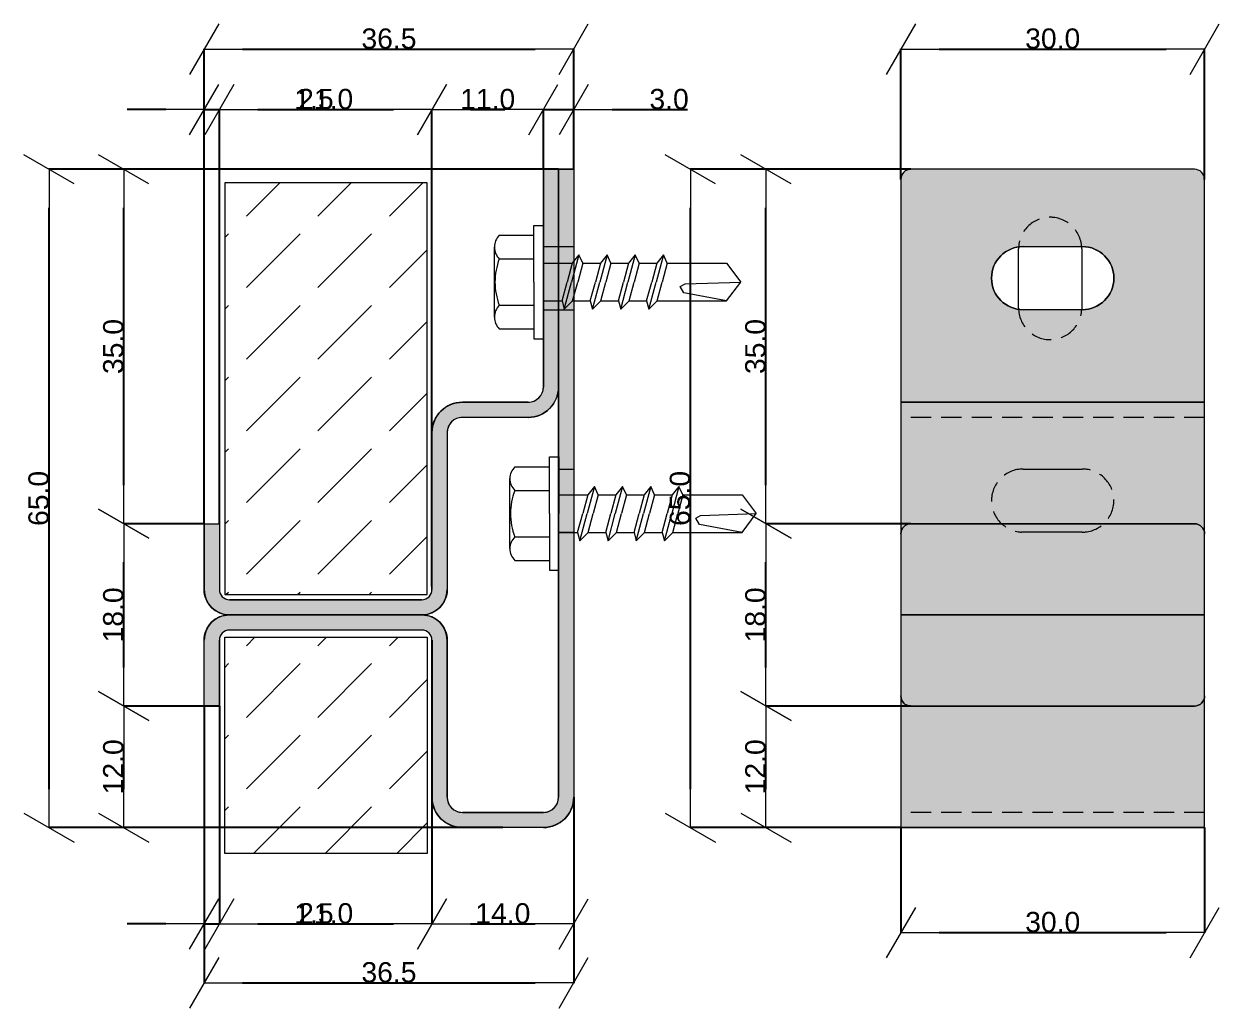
# Model space of a CAD drawing. Header units: millimetres. Extents: x -7826 to 55813, y 465 to 25965.
# Drawn here: x 48873 to 50054, y 22949 to 23921 of the extents above; entities that cross this region are included whole.
import ezdxf

# ---------------------------------------------------------------- set-up
doc = ezdxf.new("R2010")
doc.units = ezdxf.units.MM
doc.linetypes.add('Hidden Line', pattern=[30, 20, -10])
doc.layers.add('2D Drafting - General102', color=254, linetype='Continuous', lineweight=13)
doc.layers.add('2D Drafting - General2', color=251, linetype='Continuous', lineweight=15)
doc.layers.add('Dimensioning - General', color=7, linetype='Continuous')
doc.styles.add('GENERATED_STYLE_1', font='arial.ttf')
doc.dimstyles.new('GENERATED_STYLE__3', dxfattribs={"dimtxt": 20, "dimasz": 38, "dimexe": 0.18, "dimexo": 0, "dimgap": 0.09, "dimtad": 1, "dimtih": 1, "dimtoh": 1, "dimdec": 1, "dimlfac": 0.1, "dimzin": 0, "dimdsep": 46, "dimtxsty": 'GENERATED_STYLE_1', "dimblk": 'ARROWHEAD_2', "dimblk1": 'ARROWHEAD_2', "dimblk2": 'ARROWHEAD_2', "dimcen": 0.09, "dimclrd": 161, "dimclre": 161, "dimclrt": 161, "dimadec": 0, "dimazin": 0, "dimtfac": 1, "dimtdec": 4, "dimtmove": 0, "dimatfit": 3, "dimfxl": 0, "dimtolj": 1, "dimtzin": 0, "dimarcsym": 0})
doc.dimstyles.new('GENERATED_STYLE__4', dxfattribs={"dimtxt": 20, "dimasz": 38, "dimexe": 0.18, "dimexo": 0, "dimgap": 0.09, "dimtad": 1, "dimdec": 1, "dimlfac": 0.1, "dimzin": 0, "dimdsep": 46, "dimtxsty": 'GENERATED_STYLE_1', "dimblk": 'ARROWHEAD_2', "dimblk1": 'ARROWHEAD_2', "dimblk2": 'ARROWHEAD_2', "dimcen": 0.09, "dimclrd": 161, "dimclre": 161, "dimclrt": 161, "dimadec": 0, "dimazin": 0, "dimtfac": 1, "dimtdec": 4, "dimtmove": 0, "dimatfit": 3, "dimfxl": 0, "dimtolj": 1, "dimtzin": 0, "dimarcsym": 0})
pattern_1 = [(45, (95337.7, -48252.71), (-70.71068, 70.71068), [75, -25]), (45, (95337.7, -48182), (-70.71068, 70.71068), [75, -25])]

# ---------------------------------------------------------------- blocks, each defined once
blk = doc.blocks.new('ARROWHEAD_2')
at = {"color": 0, "linetype": 'Continuous', "lineweight": 0}
for p, q in [((-0.378, -0.655), (0.378, 0.655)), ((0, 0), (-1, 0))]:
    blk.add_line(p, q, dxfattribs=at)
blk = doc.blocks.new('*D65')
at = {"layer": 'Defpoints', "color": 0, "linetype": 'Continuous'}
for p in [(48898.1, 23777), (49386.3, 23777), (49306.3, 23127)]:
    blk.add_point(p, dxfattribs=at)
at = {"layer": 'Dimensioning - General', "color": 161, "linetype": 'Continuous', "lineweight": -2}
for p, q in [((49386.3, 23777), (48898, 23777)), ((48898.1, 23165), (48898.1, 23739)), ((49306.3, 23127), (48898, 23127))]:
    blk.add_line(p, q, dxfattribs=at)
at = {"layer": 'Dimensioning - General', "color": 161, "linetype": 'Continuous', "lineweight": -2, "xscale": 38.00000000000001, "yscale": 38.00000000000001, "zscale": 38.00000000000001}
for p, rotation in [((48898.1, 23777), 90), ((48898.1, 23127), 270)]:
    blk.add_blockref('ARROWHEAD_2', p, dxfattribs=dict(at, rotation=rotation))
at = {"layer": 'Dimensioning - General', "color": 161, "linetype": 'Continuous', "lineweight": 25, "insert": (48887.8, 23452), "char_height": 20, "attachment_point": 5, "rotation": 90, "style": 'GENERATED_STYLE_1'}
blk.add_mtext('\\A1;65.0', dxfattribs=at)
blk = doc.blocks.new('*D130')
at = {"layer": 'Defpoints', "color": 0, "linetype": 'Continuous'}
for p in [(49606.1, 23247), (49749.4, 23247), (49739.4, 23127)]:
    blk.add_point(p, dxfattribs=at)
at = {"layer": 'Dimensioning - General', "color": 161, "linetype": 'Continuous', "lineweight": -2}
for p, q in [((49749.4, 23247), (49605.9, 23247)), ((49606.1, 23165), (49606.1, 23209)), ((49739.4, 23127), (49605.9, 23127))]:
    blk.add_line(p, q, dxfattribs=at)
at = {"layer": 'Dimensioning - General', "color": 161, "linetype": 'Continuous', "lineweight": -2, "xscale": 38.00000000000001, "yscale": 38.00000000000001, "zscale": 38.00000000000001}
for p, rotation in [((49606.1, 23247), 90), ((49606.1, 23127), 270)]:
    blk.add_blockref('ARROWHEAD_2', p, dxfattribs=dict(at, rotation=rotation))
at = {"layer": 'Dimensioning - General', "color": 161, "linetype": 'Continuous', "lineweight": 25, "insert": (49595.8, 23187), "char_height": 20, "attachment_point": 5, "rotation": 90, "style": 'GENERATED_STYLE_1'}
blk.add_mtext('\\A1;12.0', dxfattribs=at)
blk = doc.blocks.new('*D131')
at = {"layer": 'Defpoints', "color": 0, "linetype": 'Continuous'}
for p in [(49606.1, 23427), (49749.4, 23427), (49749.4, 23247)]:
    blk.add_point(p, dxfattribs=at)
at = {"layer": 'Dimensioning - General', "color": 161, "linetype": 'Continuous', "lineweight": -2}
for p, q in [((49749.4, 23427), (49605.9, 23427)), ((49606.1, 23285), (49606.1, 23389)), ((49749.4, 23247), (49605.9, 23247))]:
    blk.add_line(p, q, dxfattribs=at)
at = {"layer": 'Dimensioning - General', "color": 161, "linetype": 'Continuous', "lineweight": -2, "xscale": 38.00000000000001, "yscale": 38.00000000000001, "zscale": 38.00000000000001}
for p, rotation in [((49606.1, 23427), 90), ((49606.1, 23247), 270)]:
    blk.add_blockref('ARROWHEAD_2', p, dxfattribs=dict(at, rotation=rotation))
at = {"layer": 'Dimensioning - General', "color": 161, "linetype": 'Continuous', "lineweight": 25, "insert": (49595.8, 23337), "char_height": 20, "attachment_point": 5, "rotation": 90, "style": 'GENERATED_STYLE_1'}
blk.add_mtext('\\A1;18.0', dxfattribs=at)
blk = doc.blocks.new('*D132')
at = {"layer": 'Defpoints', "color": 0, "linetype": 'Continuous'}
for p in [(49606.1, 23777), (49749.4, 23777), (49749.4, 23427)]:
    blk.add_point(p, dxfattribs=at)
at = {"layer": 'Dimensioning - General', "color": 161, "linetype": 'Continuous', "lineweight": -2}
for p, q in [((49749.4, 23777), (49605.9, 23777)), ((49606.1, 23465), (49606.1, 23739)), ((49749.4, 23427), (49605.9, 23427))]:
    blk.add_line(p, q, dxfattribs=at)
at = {"layer": 'Dimensioning - General', "color": 161, "linetype": 'Continuous', "lineweight": -2, "xscale": 38.00000000000001, "yscale": 38.00000000000001, "zscale": 38.00000000000001}
for p, rotation in [((49606.1, 23777), 90), ((49606.1, 23427), 270)]:
    blk.add_blockref('ARROWHEAD_2', p, dxfattribs=dict(at, rotation=rotation))
at = {"layer": 'Dimensioning - General', "color": 161, "linetype": 'Continuous', "lineweight": 25, "insert": (49595.8, 23602), "char_height": 20, "attachment_point": 5, "rotation": 90, "style": 'GENERATED_STYLE_1'}
blk.add_mtext('\\A1;35.0', dxfattribs=at)
blk = doc.blocks.new('*D133')
at = {"layer": 'Defpoints', "color": 0, "linetype": 'Continuous'}
for p in [(49051.3, 23247), (49066.3, 23247), (49066.3, 23031.9)]:
    blk.add_point(p, dxfattribs=at)
at = {"layer": 'Dimensioning - General', "color": 161, "linetype": 'Continuous', "lineweight": -2}
for p, q in [((49051.3, 23247), (49051.3, 23031.7)), ((49066.3, 23247), (49066.3, 23031.7)), ((49013.3, 23031.9), (48975.3, 23031.9)), ((49051.3, 23031.9), (49066.3, 23031.9)), ((49104.3, 23031.9), (49177.1, 23031.9))]:
    blk.add_line(p, q, dxfattribs=at)
at = {"layer": 'Dimensioning - General', "color": 161, "linetype": 'Continuous', "lineweight": -2, "xscale": 38.00000000000001, "yscale": 38.00000000000001, "zscale": 38.00000000000001}
blk.add_blockref('ARROWHEAD_2', (49051.3, 23031.9), dxfattribs=at)
at = {"layer": 'Dimensioning - General', "color": 161, "linetype": 'Continuous', "lineweight": -2, "xscale": 38.00000000000001, "yscale": 38.00000000000001, "zscale": 38.00000000000001, "rotation": 180}
blk.add_blockref('ARROWHEAD_2', (49066.3, 23031.9), dxfattribs=at)
at = {"layer": 'Dimensioning - General', "color": 161, "linetype": 'Continuous', "lineweight": 25, "insert": (49159.7, 23042.2), "char_height": 20, "attachment_point": 5, "style": 'GENERATED_STYLE_1'}
blk.add_mtext('\\A1;1.5', dxfattribs=at)
blk = doc.blocks.new('*D134')
at = {"layer": 'Defpoints', "color": 0, "linetype": 'Continuous'}
for p in [(49276.3, 23312), (49066.3, 23247), (49276.3, 23031.9)]:
    blk.add_point(p, dxfattribs=at)
at = {"layer": 'Dimensioning - General', "color": 161, "linetype": 'Continuous', "lineweight": -2}
for p, q in [((49276.3, 23312), (49276.3, 23031.7)), ((49066.3, 23247), (49066.3, 23031.7)), ((49104.3, 23031.9), (49238.3, 23031.9))]:
    blk.add_line(p, q, dxfattribs=at)
at = {"layer": 'Dimensioning - General', "color": 161, "linetype": 'Continuous', "lineweight": -2, "xscale": 38.00000000000001, "yscale": 38.00000000000001, "zscale": 38.00000000000001, "rotation": 180}
blk.add_blockref('ARROWHEAD_2', (49066.3, 23031.9), dxfattribs=at)
at = {"layer": 'Dimensioning - General', "color": 161, "linetype": 'Continuous', "lineweight": -2, "xscale": 38.00000000000001, "yscale": 38.00000000000001, "zscale": 38.00000000000001}
blk.add_blockref('ARROWHEAD_2', (49276.3, 23031.9), dxfattribs=at)
at = {"layer": 'Dimensioning - General', "color": 161, "linetype": 'Continuous', "lineweight": 25, "insert": (49171.3, 23042.2), "char_height": 20, "attachment_point": 5, "style": 'GENERATED_STYLE_1'}
blk.add_mtext('\\A1;21.0', dxfattribs=at)
blk = doc.blocks.new('*D135')
at = {"layer": 'Defpoints', "color": 0, "linetype": 'Continuous'}
for p in [(49276.3, 23312), (49416.3, 23157), (49416.3, 23031.9)]:
    blk.add_point(p, dxfattribs=at)
at = {"layer": 'Dimensioning - General', "color": 161, "linetype": 'Continuous', "lineweight": -2}
for p, q in [((49276.3, 23312), (49276.3, 23031.7)), ((49416.3, 23157), (49416.3, 23031.7)), ((49314.3, 23031.9), (49378.3, 23031.9))]:
    blk.add_line(p, q, dxfattribs=at)
at = {"layer": 'Dimensioning - General', "color": 161, "linetype": 'Continuous', "lineweight": -2, "xscale": 38.00000000000001, "yscale": 38.00000000000001, "zscale": 38.00000000000001, "rotation": 180}
blk.add_blockref('ARROWHEAD_2', (49276.3, 23031.9), dxfattribs=at)
at = {"layer": 'Dimensioning - General', "color": 161, "linetype": 'Continuous', "lineweight": -2, "xscale": 38.00000000000001, "yscale": 38.00000000000001, "zscale": 38.00000000000001}
blk.add_blockref('ARROWHEAD_2', (49416.3, 23031.9), dxfattribs=at)
at = {"layer": 'Dimensioning - General', "color": 161, "linetype": 'Continuous', "lineweight": 25, "insert": (49346.3, 23042.2), "char_height": 20, "attachment_point": 5, "style": 'GENERATED_STYLE_1'}
blk.add_mtext('\\A1;14.0', dxfattribs=at)
blk = doc.blocks.new('*D180')
at = {"layer": 'Defpoints', "color": 0, "linetype": 'Continuous'}
for p in [(50039.4, 23895.6), (49739.4, 23767), (50039.4, 23767)]:
    blk.add_point(p, dxfattribs=at)
at = {"layer": 'Dimensioning - General', "color": 161, "linetype": 'Continuous', "lineweight": -2}
for p, q in [((49739.4, 23767), (49739.4, 23895.8)), ((49777.4, 23895.6), (50001.4, 23895.6)), ((50039.4, 23767), (50039.4, 23895.8))]:
    blk.add_line(p, q, dxfattribs=at)
at = {"layer": 'Dimensioning - General', "color": 161, "linetype": 'Continuous', "lineweight": -2, "xscale": 38.00000000000001, "yscale": 38.00000000000001, "zscale": 38.00000000000001, "rotation": 180}
blk.add_blockref('ARROWHEAD_2', (49739.4, 23895.6), dxfattribs=at)
at = {"layer": 'Dimensioning - General', "color": 161, "linetype": 'Continuous', "lineweight": -2, "xscale": 38.00000000000001, "yscale": 38.00000000000001, "zscale": 38.00000000000001}
blk.add_blockref('ARROWHEAD_2', (50039.4, 23895.6), dxfattribs=at)
at = {"layer": 'Dimensioning - General', "color": 161, "linetype": 'Continuous', "lineweight": 25, "insert": (49889.4, 23905.9), "char_height": 20, "attachment_point": 5, "style": 'GENERATED_STYLE_1'}
blk.add_mtext('\\A1;30.0', dxfattribs=at)
blk = doc.blocks.new('*D181')
at = {"layer": 'Defpoints', "color": 0, "linetype": 'Continuous'}
for p in [(49531.6, 23777), (49749.4, 23777), (49739.4, 23127)]:
    blk.add_point(p, dxfattribs=at)
at = {"layer": 'Dimensioning - General', "color": 161, "linetype": 'Continuous', "lineweight": -2}
for p, q in [((49749.4, 23777), (49531.4, 23777)), ((49531.6, 23165), (49531.6, 23739)), ((49739.4, 23127), (49531.4, 23127))]:
    blk.add_line(p, q, dxfattribs=at)
at = {"layer": 'Dimensioning - General', "color": 161, "linetype": 'Continuous', "lineweight": -2, "xscale": 38.00000000000001, "yscale": 38.00000000000001, "zscale": 38.00000000000001}
for p, rotation in [((49531.6, 23777), 90), ((49531.6, 23127), 270)]:
    blk.add_blockref('ARROWHEAD_2', p, dxfattribs=dict(at, rotation=rotation))
at = {"layer": 'Dimensioning - General', "color": 161, "linetype": 'Continuous', "lineweight": 25, "insert": (49521.3, 23452), "char_height": 20, "attachment_point": 5, "rotation": 90, "style": 'GENERATED_STYLE_1'}
blk.add_mtext('\\A1;65.0', dxfattribs=at)
blk = doc.blocks.new('*D182')
at = {"layer": 'Defpoints', "color": 0, "linetype": 'Continuous'}
for p in [(49739.4, 23127), (50039.4, 23127), (50039.4, 23023.3)]:
    blk.add_point(p, dxfattribs=at)
at = {"layer": 'Dimensioning - General', "color": 161, "linetype": 'Continuous', "lineweight": -2}
for p, q in [((49739.4, 23127), (49739.4, 23023.1)), ((50039.4, 23127), (50039.4, 23023.1)), ((49777.4, 23023.3), (50001.4, 23023.3))]:
    blk.add_line(p, q, dxfattribs=at)
at = {"layer": 'Dimensioning - General', "color": 161, "linetype": 'Continuous', "lineweight": -2, "xscale": 38.00000000000001, "yscale": 38.00000000000001, "zscale": 38.00000000000001, "rotation": 180}
blk.add_blockref('ARROWHEAD_2', (49739.4, 23023.3), dxfattribs=at)
at = {"layer": 'Dimensioning - General', "color": 161, "linetype": 'Continuous', "lineweight": -2, "xscale": 38.00000000000001, "yscale": 38.00000000000001, "zscale": 38.00000000000001}
blk.add_blockref('ARROWHEAD_2', (50039.4, 23023.3), dxfattribs=at)
at = {"layer": 'Dimensioning - General', "color": 161, "linetype": 'Continuous', "lineweight": 25, "insert": (49889.4, 23033.6), "char_height": 20, "attachment_point": 5, "style": 'GENERATED_STYLE_1'}
blk.add_mtext('\\A1;30.0', dxfattribs=at)
blk = doc.blocks.new('*D183')
at = {"layer": 'Defpoints', "color": 0, "linetype": 'Continuous'}
for p in [(49416.3, 23895.6), (49416.3, 23777), (49051.3, 23427)]:
    blk.add_point(p, dxfattribs=at)
at = {"layer": 'Dimensioning - General', "color": 161, "linetype": 'Continuous', "lineweight": -2}
for p, q in [((49051.3, 23427), (49051.3, 23895.8)), ((49089.3, 23895.6), (49378.3, 23895.6)), ((49416.3, 23777), (49416.3, 23895.8))]:
    blk.add_line(p, q, dxfattribs=at)
at = {"layer": 'Dimensioning - General', "color": 161, "linetype": 'Continuous', "lineweight": -2, "xscale": 38.00000000000001, "yscale": 38.00000000000001, "zscale": 38.00000000000001, "rotation": 180}
blk.add_blockref('ARROWHEAD_2', (49051.3, 23895.6), dxfattribs=at)
at = {"layer": 'Dimensioning - General', "color": 161, "linetype": 'Continuous', "lineweight": -2, "xscale": 38.00000000000001, "yscale": 38.00000000000001, "zscale": 38.00000000000001}
blk.add_blockref('ARROWHEAD_2', (49416.3, 23895.6), dxfattribs=at)
at = {"layer": 'Dimensioning - General', "color": 161, "linetype": 'Continuous', "lineweight": 25, "insert": (49233.8, 23905.9), "char_height": 20, "attachment_point": 5, "style": 'GENERATED_STYLE_1'}
blk.add_mtext('\\A1;36.5', dxfattribs=at)
blk = doc.blocks.new('*D184')
at = {"layer": 'Defpoints', "color": 0, "linetype": 'Continuous'}
for p in [(49051.3, 23247), (49416.3, 23157), (49416.3, 22973.7)]:
    blk.add_point(p, dxfattribs=at)
at = {"layer": 'Dimensioning - General', "color": 161, "linetype": 'Continuous', "lineweight": -2}
for p, q in [((49051.3, 23247), (49051.3, 22973.5)), ((49416.3, 23157), (49416.3, 22973.5)), ((49089.3, 22973.7), (49378.3, 22973.7))]:
    blk.add_line(p, q, dxfattribs=at)
at = {"layer": 'Dimensioning - General', "color": 161, "linetype": 'Continuous', "lineweight": -2, "xscale": 38.00000000000001, "yscale": 38.00000000000001, "zscale": 38.00000000000001, "rotation": 180}
blk.add_blockref('ARROWHEAD_2', (49051.3, 22973.7), dxfattribs=at)
at = {"layer": 'Dimensioning - General', "color": 161, "linetype": 'Continuous', "lineweight": -2, "xscale": 38.00000000000001, "yscale": 38.00000000000001, "zscale": 38.00000000000001}
blk.add_blockref('ARROWHEAD_2', (49416.3, 22973.7), dxfattribs=at)
at = {"layer": 'Dimensioning - General', "color": 161, "linetype": 'Continuous', "lineweight": 25, "insert": (49233.8, 22984), "char_height": 20, "attachment_point": 5, "style": 'GENERATED_STYLE_1'}
blk.add_mtext('\\A1;36.5', dxfattribs=at)
blk = doc.blocks.new('*D185')
at = {"layer": 'Defpoints', "color": 0, "linetype": 'Continuous'}
for p in [(49066.3, 23835.9), (49051.3, 23427), (49066.3, 23427)]:
    blk.add_point(p, dxfattribs=at)
at = {"layer": 'Dimensioning - General', "color": 161, "linetype": 'Continuous', "lineweight": -2}
for p, q in [((49013.3, 23835.9), (48975.3, 23835.9)), ((49051.3, 23427), (49051.3, 23836.1)), ((49051.3, 23835.9), (49066.3, 23835.9)), ((49066.3, 23427), (49066.3, 23836.1)), ((49104.3, 23835.9), (49177.1, 23835.9))]:
    blk.add_line(p, q, dxfattribs=at)
at = {"layer": 'Dimensioning - General', "color": 161, "linetype": 'Continuous', "lineweight": -2, "xscale": 38.00000000000001, "yscale": 38.00000000000001, "zscale": 38.00000000000001}
blk.add_blockref('ARROWHEAD_2', (49051.3, 23835.9), dxfattribs=at)
at = {"layer": 'Dimensioning - General', "color": 161, "linetype": 'Continuous', "lineweight": -2, "xscale": 38.00000000000001, "yscale": 38.00000000000001, "zscale": 38.00000000000001, "rotation": 180}
blk.add_blockref('ARROWHEAD_2', (49066.3, 23835.9), dxfattribs=at)
at = {"layer": 'Dimensioning - General', "color": 161, "linetype": 'Continuous', "lineweight": 25, "insert": (49159.7, 23846.2), "char_height": 20, "attachment_point": 5, "style": 'GENERATED_STYLE_1'}
blk.add_mtext('\\A1;1.5', dxfattribs=at)
blk = doc.blocks.new('*D186')
at = {"layer": 'Defpoints', "color": 0, "linetype": 'Continuous'}
for p in [(49276.3, 23835.9), (49066.3, 23427), (49276.3, 23364.9)]:
    blk.add_point(p, dxfattribs=at)
at = {"layer": 'Dimensioning - General', "color": 161, "linetype": 'Continuous', "lineweight": -2}
for p, q in [((49066.3, 23427), (49066.3, 23836.1)), ((49104.3, 23835.9), (49238.3, 23835.9)), ((49276.3, 23364.9), (49276.3, 23836.1))]:
    blk.add_line(p, q, dxfattribs=at)
at = {"layer": 'Dimensioning - General', "color": 161, "linetype": 'Continuous', "lineweight": -2, "xscale": 38.00000000000001, "yscale": 38.00000000000001, "zscale": 38.00000000000001, "rotation": 180}
blk.add_blockref('ARROWHEAD_2', (49066.3, 23835.9), dxfattribs=at)
at = {"layer": 'Dimensioning - General', "color": 161, "linetype": 'Continuous', "lineweight": -2, "xscale": 38.00000000000001, "yscale": 38.00000000000001, "zscale": 38.00000000000001}
blk.add_blockref('ARROWHEAD_2', (49276.3, 23835.9), dxfattribs=at)
at = {"layer": 'Dimensioning - General', "color": 161, "linetype": 'Continuous', "lineweight": 25, "insert": (49171.3, 23846.2), "char_height": 20, "attachment_point": 5, "style": 'GENERATED_STYLE_1'}
blk.add_mtext('\\A1;21.0', dxfattribs=at)
blk = doc.blocks.new('*D187')
at = {"layer": 'Defpoints', "color": 0, "linetype": 'Continuous'}
for p in [(49386.3, 23835.9), (49386.3, 23777), (49276.3, 23364.9)]:
    blk.add_point(p, dxfattribs=at)
at = {"layer": 'Dimensioning - General', "color": 161, "linetype": 'Continuous', "lineweight": -2}
for p, q in [((49276.3, 23364.9), (49276.3, 23836.1)), ((49314.3, 23835.9), (49348.3, 23835.9)), ((49386.3, 23777), (49386.3, 23836.1))]:
    blk.add_line(p, q, dxfattribs=at)
at = {"layer": 'Dimensioning - General', "color": 161, "linetype": 'Continuous', "lineweight": -2, "xscale": 38.00000000000001, "yscale": 38.00000000000001, "zscale": 38.00000000000001, "rotation": 180}
blk.add_blockref('ARROWHEAD_2', (49276.3, 23835.9), dxfattribs=at)
at = {"layer": 'Dimensioning - General', "color": 161, "linetype": 'Continuous', "lineweight": -2, "xscale": 38.00000000000001, "yscale": 38.00000000000001, "zscale": 38.00000000000001}
blk.add_blockref('ARROWHEAD_2', (49386.3, 23835.9), dxfattribs=at)
at = {"layer": 'Dimensioning - General', "color": 161, "linetype": 'Continuous', "lineweight": 25, "insert": (49331.3, 23846.2), "char_height": 20, "attachment_point": 5, "style": 'GENERATED_STYLE_1'}
blk.add_mtext('\\A1;11.0', dxfattribs=at)
blk = doc.blocks.new('*D188')
at = {"layer": 'Defpoints', "color": 0, "linetype": 'Continuous'}
for p in [(49416.3, 23835.9), (49386.3, 23777), (49416.3, 23777)]:
    blk.add_point(p, dxfattribs=at)
at = {"layer": 'Dimensioning - General', "color": 161, "linetype": 'Continuous', "lineweight": -2}
for p, q in [((49348.3, 23835.9), (49310.3, 23835.9)), ((49386.3, 23777), (49386.3, 23836.1)), ((49386.3, 23835.9), (49416.3, 23835.9)), ((49416.3, 23777), (49416.3, 23836.1)), ((49454.3, 23835.9), (49528.8, 23835.9))]:
    blk.add_line(p, q, dxfattribs=at)
at = {"layer": 'Dimensioning - General', "color": 161, "linetype": 'Continuous', "lineweight": -2, "xscale": 38.00000000000001, "yscale": 38.00000000000001, "zscale": 38.00000000000001}
blk.add_blockref('ARROWHEAD_2', (49386.3, 23835.9), dxfattribs=at)
at = {"layer": 'Dimensioning - General', "color": 161, "linetype": 'Continuous', "lineweight": -2, "xscale": 38.00000000000001, "yscale": 38.00000000000001, "zscale": 38.00000000000001, "rotation": 180}
blk.add_blockref('ARROWHEAD_2', (49416.3, 23835.9), dxfattribs=at)
at = {"layer": 'Dimensioning - General', "color": 161, "linetype": 'Continuous', "lineweight": 25, "insert": (49510.5, 23846.2), "char_height": 20, "attachment_point": 5, "style": 'GENERATED_STYLE_1'}
blk.add_mtext('\\A1;3.0', dxfattribs=at)
blk = doc.blocks.new('*D189')
at = {"layer": 'Defpoints', "color": 0, "linetype": 'Continuous'}
for p in [(48971.9, 23247), (49066.3, 23247), (49346.3, 23127)]:
    blk.add_point(p, dxfattribs=at)
at = {"layer": 'Dimensioning - General', "color": 161, "linetype": 'Continuous', "lineweight": -2}
for p, q in [((49066.3, 23247), (48971.7, 23247)), ((48971.9, 23165), (48971.9, 23209)), ((49346.3, 23127), (48971.7, 23127))]:
    blk.add_line(p, q, dxfattribs=at)
at = {"layer": 'Dimensioning - General', "color": 161, "linetype": 'Continuous', "lineweight": -2, "xscale": 38.00000000000001, "yscale": 38.00000000000001, "zscale": 38.00000000000001}
for p, rotation in [((48971.9, 23247), 90), ((48971.9, 23127), 270)]:
    blk.add_blockref('ARROWHEAD_2', p, dxfattribs=dict(at, rotation=rotation))
at = {"layer": 'Dimensioning - General', "color": 161, "linetype": 'Continuous', "lineweight": 25, "insert": (48961.6, 23187), "char_height": 20, "attachment_point": 5, "rotation": 90, "style": 'GENERATED_STYLE_1'}
blk.add_mtext('\\A1;12.0', dxfattribs=at)
blk = doc.blocks.new('*D190')
at = {"layer": 'Defpoints', "color": 0, "linetype": 'Continuous'}
for p in [(48971.9, 23427), (49051.3, 23427), (49066.3, 23247)]:
    blk.add_point(p, dxfattribs=at)
at = {"layer": 'Dimensioning - General', "color": 161, "linetype": 'Continuous', "lineweight": -2}
for p, q in [((49051.3, 23427), (48971.7, 23427)), ((48971.9, 23285), (48971.9, 23389)), ((49066.3, 23247), (48971.7, 23247))]:
    blk.add_line(p, q, dxfattribs=at)
at = {"layer": 'Dimensioning - General', "color": 161, "linetype": 'Continuous', "lineweight": -2, "xscale": 38.00000000000001, "yscale": 38.00000000000001, "zscale": 38.00000000000001}
for p, rotation in [((48971.9, 23427), 90), ((48971.9, 23247), 270)]:
    blk.add_blockref('ARROWHEAD_2', p, dxfattribs=dict(at, rotation=rotation))
at = {"layer": 'Dimensioning - General', "color": 161, "linetype": 'Continuous', "lineweight": 25, "insert": (48961.6, 23337), "char_height": 20, "attachment_point": 5, "rotation": 90, "style": 'GENERATED_STYLE_1'}
blk.add_mtext('\\A1;18.0', dxfattribs=at)
blk = doc.blocks.new('*D191')
at = {"layer": 'Defpoints', "color": 0, "linetype": 'Continuous'}
for p in [(48971.9, 23777), (49401.3, 23777), (49051.3, 23427)]:
    blk.add_point(p, dxfattribs=at)
at = {"layer": 'Dimensioning - General', "color": 161, "linetype": 'Continuous', "lineweight": -2}
for p, q in [((49401.3, 23777), (48971.7, 23777)), ((48971.9, 23465), (48971.9, 23739)), ((49051.3, 23427), (48971.7, 23427))]:
    blk.add_line(p, q, dxfattribs=at)
at = {"layer": 'Dimensioning - General', "color": 161, "linetype": 'Continuous', "lineweight": -2, "xscale": 38.00000000000001, "yscale": 38.00000000000001, "zscale": 38.00000000000001}
for p, rotation in [((48971.9, 23777), 90), ((48971.9, 23427), 270)]:
    blk.add_blockref('ARROWHEAD_2', p, dxfattribs=dict(at, rotation=rotation))
at = {"layer": 'Dimensioning - General', "color": 161, "linetype": 'Continuous', "lineweight": 25, "insert": (48961.6, 23602), "char_height": 20, "attachment_point": 5, "rotation": 90, "style": 'GENERATED_STYLE_1'}
blk.add_mtext('\\A1;35.0', dxfattribs=at)

msp = doc.modelspace()

# ---------------------------------------------------------------- hatches: boundary and pattern name
at = {"layer": '2D Drafting - General102', "linetype": 'Continuous'}
h = msp.add_hatch(color=256, dxfattribs=at)
edge = h.paths.add_edge_path()
edge.add_arc((49076.29, 23312.01), 10, 90, 180)
edge.add_line((49066.29, 23312.01), (49066.29, 23247.01))
edge.add_line((49066.29, 23247.01), (49051.29, 23247.01))
edge.add_line((49051.29, 23247.01), (49051.29, 23312.01))
edge.add_arc((49076.29, 23312.01), 25, 90, 180, ccw=False)
edge.add_line((49076.29, 23337.01), (49266.29, 23337.01))
edge.add_arc((49266.29, 23312.01), 25, 0, 90, ccw=False)
edge.add_line((49291.29, 23312.01), (49291.29, 23157.01))
edge.add_arc((49306.29, 23157.01), 15, 180, 270)
edge.add_line((49306.29, 23142.01), (49386.29, 23142.01))
edge.add_arc((49386.29, 23157.01), 15, 270, 360)
edge.add_line((49401.29, 23157.01), (49401.29, 23777.01))
edge.add_line((49401.29, 23777.01), (49416.29, 23777.01))
edge.add_line((49416.29, 23777.01), (49416.29, 23157.01))
edge.add_arc((49386.29, 23157.01), 30, -90, 0, ccw=False)
edge.add_line((49386.29, 23127.01), (49306.29, 23127.01))
edge.add_arc((49306.29, 23157.01), 30, 180, 270, ccw=False)
edge.add_line((49276.29, 23157.01), (49276.29, 23312.01))
edge.add_arc((49266.29, 23312.01), 10, 0, 90)
edge.add_line((49266.29, 23322.01), (49076.29, 23322.01))
h = msp.add_hatch(color=256, dxfattribs=at)
edge = h.paths.add_edge_path()
edge.add_arc((49076.29, 23362.01), 25, 180, 270, ccw=False)
edge.add_line((49051.29, 23362.01), (49051.29, 23427.01))
edge.add_line((49051.29, 23427.01), (49066.29, 23427.01))
edge.add_line((49066.29, 23427.01), (49066.29, 23362.01))
edge.add_arc((49076.29, 23362.01), 10, 180, 270)
edge.add_line((49076.29, 23352.01), (49266.29, 23352.01))
edge.add_arc((49266.29, 23362.01), 10, 270, 360)
edge.add_line((49276.29, 23362.01), (49276.29, 23517.01))
edge.add_arc((49306.29, 23517.01), 30, 90, 180, ccw=False)
edge.add_line((49306.29, 23547.01), (49371.29, 23547.01))
edge.add_arc((49371.29, 23562.01), 15, 270, 360)
edge.add_line((49386.29, 23562.01), (49386.29, 23777.01))
edge.add_line((49386.29, 23777.01), (49401.29, 23777.01))
edge.add_line((49401.29, 23777.01), (49401.29, 23562.01))
edge.add_arc((49371.29, 23562.01), 30, -90, 0, ccw=False)
edge.add_line((49371.29, 23532.01), (49306.29, 23532.01))
edge.add_arc((49306.29, 23517.01), 15, 90, 180)
edge.add_line((49291.29, 23517.01), (49291.29, 23362.01))
edge.add_arc((49266.29, 23362.01), 25, -90, 0, ccw=False)
edge.add_line((49266.29, 23337.01), (49076.29, 23337.01))
h = msp.add_hatch(color=256, dxfattribs=at)
edge = h.paths.add_edge_path()
edge.add_line((49739.36, 23767.01), (49739.36, 23547.01))
edge.add_line((49739.36, 23547.01), (50039.36, 23547.01))
edge.add_line((50039.36, 23547.01), (50039.36, 23767.01))
edge.add_arc((50029.36, 23767.01), 10, 0, 90)
edge.add_line((50029.36, 23777.01), (49749.36, 23777.01))
edge.add_arc((49749.36, 23767.01), 10, 90, 180)
edge = h.paths.add_edge_path(flags=16)
edge.add_line((49860.1, 23700.68), (49861.67, 23700.68))
edge.add_line((49861.67, 23700.68), (49886.86, 23700.68))
edge.add_line((49886.86, 23700.68), (49912.04, 23700.68))
edge.add_line((49912.04, 23700.68), (49918.61, 23700.68))
edge.add_arc((49918.61, 23669.52), 31.16, -90, 90, ccw=False)
edge.add_line((49918.61, 23638.37), (49910.93, 23638.37))
edge.add_line((49910.93, 23638.37), (49886.86, 23638.37))
edge.add_line((49886.86, 23638.37), (49862.78, 23638.37))
edge.add_line((49862.78, 23638.37), (49860.1, 23638.37))
edge.add_arc((49860.1, 23669.52), 31.16, 90, 270, ccw=False)
h = msp.add_hatch(dxfattribs=at)
h.set_pattern_fill('BETON', color=256, style=0, pattern_type=2)
h.set_pattern_definition(pattern_1)
h.paths.add_polyline_path([(49071.64, 23357.08), (49271.64, 23357.08), (49271.64, 23763.71), (49071.64, 23763.71)])
h = msp.add_hatch(color=256, dxfattribs=at)
edge = h.paths.add_edge_path()
edge.add_line((49739.36, 23427.01), (49739.36, 23417.01))
edge.add_arc((49749.36, 23417.01), 10, 90, 180, ccw=False)
edge.add_line((49749.36, 23427.01), (49838.95, 23427.01))
edge.add_line((49838.95, 23427.01), (49939.76, 23427.01))
edge.add_line((49939.76, 23427.01), (50029.36, 23427.01))
edge.add_arc((50029.36, 23417.01), 10, 0, 90, ccw=False)
edge.add_line((50039.36, 23417.01), (50039.36, 23427.01))
edge.add_line((50039.36, 23427.01), (50039.36, 23547.01))
edge.add_line((50039.36, 23547.01), (49739.36, 23547.01))
edge.add_line((49739.36, 23547.01), (49739.36, 23427.01))
h = msp.add_hatch(color=256, dxfattribs=at)
edge = h.paths.add_edge_path()
edge.add_line((50029.36, 23427.01), (49749.36, 23427.01))
edge.add_arc((49749.36, 23417.01), 10, 90, 180)
edge.add_line((49739.36, 23417.01), (49739.36, 23337.01))
edge.add_line((49739.36, 23337.01), (50039.36, 23337.01))
edge.add_line((50039.36, 23337.01), (50039.36, 23417.01))
edge.add_arc((50029.36, 23417.01), 10, 0, 90)
h = msp.add_hatch(color=256, dxfattribs=at)
edge = h.paths.add_edge_path()
edge.add_line((50039.36, 23337.01), (49739.36, 23337.01))
edge.add_line((49739.36, 23337.01), (49739.36, 23257.01))
edge.add_arc((49749.36, 23257.01), 10, 180, 270)
edge.add_line((49749.36, 23247.01), (50029.36, 23247.01))
edge.add_arc((50029.36, 23257.01), 10, 270, 360)
edge.add_line((50039.36, 23257.01), (50039.36, 23337.01))
h = msp.add_hatch(dxfattribs=at)
h.set_pattern_fill('BETON', color=256, style=0, pattern_type=2)
h.set_pattern_definition(pattern_1)
h.paths.add_polyline_path([(49071.64, 23315.04), (49271.64, 23315.04), (49271.64, 23101.47), (49071.64, 23101.47)])
h = msp.add_hatch(color=256, dxfattribs=at)
edge = h.paths.add_edge_path()
edge.add_line((49739.36, 23127.01), (50039.36, 23127.01))
edge.add_line((50039.36, 23127.01), (50039.36, 23247.01))
edge.add_line((50039.36, 23247.01), (50039.36, 23257.01))
edge.add_arc((50029.36, 23257.01), 10, -90, 0, ccw=False)
edge.add_line((50029.36, 23247.01), (49749.36, 23247.01))
edge.add_arc((49749.36, 23257.01), 10, 180, 270, ccw=False)
edge.add_line((49739.36, 23257.01), (49739.36, 23247.01))
edge.add_line((49739.36, 23247.01), (49739.36, 23127.01))

# ---------------------------------------------------------------- linework, layer by layer
for p, q in [((49376.97, 23665.62), (49376.97, 23721.53)), ((49376.97, 23721.53), (49386.29, 23721.53)), ((49386.29, 23721.53), (49386.29, 23665.62)), ((49342.79, 23711.83), (49376.97, 23711.83)), ((49337.9, 23631.05), (49337.9, 23700.18)), ((49421.4, 23692.46), (49414.21, 23665.62)), ((49421.4, 23692.46), (49414.81, 23684.26)), ((49425.2, 23684.26), (49421.4, 23692.46)), ((49449.24, 23692.46), (49442.05, 23665.62)), ((49449.24, 23692.46), (49442.65, 23684.26)), ((49453.05, 23684.26), (49449.24, 23692.46)), ((49477.08, 23692.46), (49469.89, 23665.62)), ((49477.08, 23692.46), (49470.49, 23684.26)), ((49480.89, 23684.26), (49477.08, 23692.46)), ((49504.92, 23692.46), (49497.73, 23665.62)), ((49504.92, 23692.46), (49498.33, 23684.26)), ((49508.73, 23684.26), (49504.92, 23692.46)), ((49342.79, 23688.53), (49376.97, 23688.53)), ((49386.29, 23684.26), (49414.81, 23684.26)), ((49414.81, 23684.26), (49409.81, 23665.62)), ((49425.2, 23684.26), (49420.21, 23665.62)), ((49425.2, 23684.26), (49442.65, 23684.26)), ((49442.65, 23684.26), (49437.65, 23665.62)), ((49453.05, 23684.26), (49448.05, 23665.62)), ((49453.05, 23684.26), (49470.49, 23684.26)), ((49470.49, 23684.26), (49465.5, 23665.62)), ((49480.89, 23684.26), (49475.89, 23665.62)), ((49480.89, 23684.26), (49498.33, 23684.26)), ((49498.33, 23684.26), (49493.34, 23665.62)), ((49508.73, 23684.26), (49503.73, 23665.62)), ((49508.73, 23684.26), (49567.25, 23684.26)), ((49567.25, 23684.26), (49581.23, 23665.62)), ((49376.97, 23665.62), (49376.97, 23609.7)), ((49386.29, 23609.7), (49386.29, 23665.62)), ((49404.82, 23646.98), (49409.81, 23665.62)), ((49407.02, 23638.78), (49414.21, 23665.62)), ((49415.22, 23646.98), (49420.21, 23665.62)), ((49432.66, 23646.98), (49437.65, 23665.62)), ((49434.86, 23638.78), (49442.05, 23665.62)), ((49443.06, 23646.98), (49448.05, 23665.62)), ((49460.5, 23646.98), (49465.5, 23665.62)), ((49462.7, 23638.78), (49469.89, 23665.62)), ((49470.9, 23646.98), (49475.89, 23665.62)), ((49488.34, 23646.98), (49493.34, 23665.62)), ((49490.54, 23638.78), (49497.73, 23665.62)), ((49498.74, 23646.98), (49503.73, 23665.62)), ((49521.42, 23661.19), (49526.27, 23663.88)), ((49525.2, 23654.98), (49521.42, 23661.19)), ((49526.27, 23663.88), (49581.23, 23665.62)), ((49567.25, 23646.98), (49581.23, 23665.62)), ((49386.29, 23646.98), (49404.82, 23646.98)), ((49404.82, 23646.98), (49407.02, 23638.78)), ((49407.02, 23638.78), (49415.22, 23646.98)), ((49415.22, 23646.98), (49432.66, 23646.98)), ((49432.66, 23646.98), (49434.86, 23638.78)), ((49434.86, 23638.78), (49443.06, 23646.98)), ((49443.06, 23646.98), (49460.5, 23646.98)), ((49460.5, 23646.98), (49462.7, 23638.78)), ((49462.7, 23638.78), (49470.9, 23646.98)), ((49470.9, 23646.98), (49488.34, 23646.98)), ((49488.34, 23646.98), (49490.54, 23638.78)), ((49490.54, 23638.78), (49498.74, 23646.98)), ((49498.74, 23646.98), (49567.25, 23646.98)), ((49567.25, 23646.98), (49525.2, 23654.98)), ((49342.79, 23642.7), (49376.97, 23642.7)), ((49342.79, 23619.4), (49376.97, 23619.4)), ((49376.97, 23609.7), (49386.29, 23609.7)), ((49392.31, 23437.01), (49392.31, 23492.93)), ((49392.31, 23492.93), (49401.63, 23492.93)), ((49401.63, 23492.93), (49401.63, 23437.01)), ((49358.13, 23483.22), (49392.31, 23483.22)), ((49353.24, 23402.45), (49353.24, 23471.57)), ((49358.13, 23459.92), (49392.31, 23459.92)), ((49436.74, 23463.85), (49429.55, 23437.01)), ((49436.74, 23463.85), (49430.15, 23455.65)), ((49440.54, 23455.65), (49436.74, 23463.85)), ((49464.58, 23463.85), (49457.39, 23437.01)), ((49464.58, 23463.85), (49457.99, 23455.65)), ((49468.39, 23455.65), (49464.58, 23463.85)), ((49492.42, 23463.85), (49485.23, 23437.01)), ((49492.42, 23463.85), (49485.83, 23455.65)), ((49496.23, 23455.65), (49492.42, 23463.85)), ((49520.26, 23463.85), (49513.07, 23437.01)), ((49520.26, 23463.85), (49513.67, 23455.65)), ((49524.07, 23455.65), (49520.26, 23463.85)), ((49401.63, 23455.65), (49430.15, 23455.65)), ((49430.15, 23455.65), (49425.15, 23437.01)), ((49440.54, 23455.65), (49435.55, 23437.01)), ((49440.54, 23455.65), (49457.99, 23455.65)), ((49457.99, 23455.65), (49452.99, 23437.01)), ((49468.39, 23455.65), (49463.39, 23437.01)), ((49468.39, 23455.65), (49485.83, 23455.65)), ((49485.83, 23455.65), (49480.84, 23437.01)), ((49496.23, 23455.65), (49491.23, 23437.01)), ((49496.23, 23455.65), (49513.67, 23455.65)), ((49513.67, 23455.65), (49508.68, 23437.01)), ((49524.07, 23455.65), (49519.07, 23437.01)), ((49524.07, 23455.65), (49582.59, 23455.65)), ((49582.59, 23455.65), (49596.57, 23437.01)), ((49392.31, 23437.01), (49392.31, 23381.09)), ((49401.63, 23381.09), (49401.63, 23437.01)), ((49420.16, 23418.37), (49425.15, 23437.01)), ((49422.36, 23410.17), (49429.55, 23437.01)), ((49430.56, 23418.37), (49435.55, 23437.01)), ((49448, 23418.37), (49452.99, 23437.01)), ((49450.2, 23410.17), (49457.39, 23437.01)), ((49458.4, 23418.37), (49463.39, 23437.01)), ((49475.84, 23418.37), (49480.84, 23437.01)), ((49478.04, 23410.17), (49485.23, 23437.01)), ((49486.24, 23418.37), (49491.23, 23437.01)), ((49503.68, 23418.37), (49508.68, 23437.01)), ((49505.88, 23410.17), (49513.07, 23437.01)), ((49514.08, 23418.37), (49519.07, 23437.01)), ((49536.76, 23432.58), (49541.61, 23435.28)), ((49540.54, 23426.38), (49536.76, 23432.58)), ((49541.61, 23435.28), (49596.57, 23437.01)), ((49582.59, 23418.37), (49596.57, 23437.01)), ((49582.59, 23418.37), (49540.54, 23426.38)), ((49358.13, 23414.1), (49392.31, 23414.1)), ((49401.63, 23418.37), (49420.16, 23418.37)), ((49420.16, 23418.37), (49422.36, 23410.17)), ((49422.36, 23410.17), (49430.56, 23418.37)), ((49430.56, 23418.37), (49448, 23418.37)), ((49448, 23418.37), (49450.2, 23410.17)), ((49450.2, 23410.17), (49458.4, 23418.37)), ((49458.4, 23418.37), (49475.84, 23418.37)), ((49475.84, 23418.37), (49478.04, 23410.17)), ((49478.04, 23410.17), (49486.24, 23418.37)), ((49486.24, 23418.37), (49503.68, 23418.37)), ((49503.68, 23418.37), (49505.88, 23410.17)), ((49505.88, 23410.17), (49514.08, 23418.37)), ((49514.08, 23418.37), (49582.59, 23418.37)), ((49358.13, 23390.8), (49392.31, 23390.8)), ((49392.31, 23381.09), (49401.63, 23381.09))]:
    msp.add_line(p, q, dxfattribs=at)
at = {"layer": '2D Drafting - General102', "linetype": 'Continuous', "flags": 128}
for points in [[(49071.64, 23357.08), (49271.64, 23357.08), (49271.64, 23763.71), (49071.64, 23763.71)], [(49071.64, 23315.04), (49271.64, 23315.04), (49271.64, 23101.47), (49071.64, 23101.47)]]:
    msp.add_lwpolyline(points, close=True, dxfattribs=at)
at = {"layer": '2D Drafting - General102', "linetype": 'Continuous'}
for centre, radius, start, end in [((49354.23, 23700.18), 16.33, 134.47805, 225.52195), ((49402.1, 23665.62), 63.58, 158.87798, 180), ((49402.1, 23665.62), 63.58, 180, 201.12202), ((49354.23, 23631.05), 16.33, 134.47805, 225.52195), ((49369.57, 23471.57), 16.33, 134.47805, 225.52195), ((49417.44, 23437.01), 63.58, 158.87798, 180), ((49417.44, 23437.01), 63.58, 180, 201.12202), ((49369.57, 23402.45), 16.33, 134.47805, 225.52195)]:
    msp.add_arc(centre, radius, start, end, dxfattribs=at)
at = {"layer": '2D Drafting - General2', "linetype": 'Continuous'}
for p, q in [((49386.29, 23777.01), (49386.29, 23562.01)), ((49401.29, 23777.01), (49386.29, 23777.01)), ((49401.29, 23777.01), (49401.29, 23157.01)), ((49416.29, 23777.01), (49401.29, 23777.01)), ((49401.29, 23777.01), (49401.29, 23562.01)), ((49416.29, 23777.01), (49416.29, 23157.01)), ((49386.29, 23700.68), (49416.29, 23700.68)), ((49855.7, 23639.94), (49855.7, 23698.46)), ((49860.1, 23700.68), (49918.61, 23700.68)), ((49918.01, 23698.46), (49918.01, 23638.37)), ((49386.29, 23638.37), (49416.29, 23638.37)), ((49918.61, 23638.37), (49860.1, 23638.37)), ((49371.29, 23547.01), (49306.29, 23547.01)), ((50039.36, 23547.01), (49739.36, 23547.01)), ((49371.29, 23532.01), (49306.29, 23532.01)), ((49276.29, 23517.01), (49276.29, 23362.01)), ((49291.29, 23517.01), (49291.29, 23362.01)), ((49401.29, 23481.05), (49416.29, 23481.05)), ((49860.1, 23481.05), (49918.61, 23481.05)), ((49051.29, 23427.01), (49051.29, 23362.01)), ((49051.29, 23427.01), (49066.29, 23427.01)), ((49066.29, 23427.01), (49066.29, 23362.01)), ((49401.29, 23418.74), (49416.29, 23418.74)), ((49918.61, 23418.74), (49858.52, 23418.74)), ((49266.29, 23352.01), (49076.29, 23352.01)), ((49266.29, 23337.01), (49076.29, 23337.01)), ((49266.29, 23337.01), (49076.29, 23337.01)), ((50039.36, 23337.01), (49739.36, 23337.01)), ((49266.29, 23322.01), (49076.29, 23322.01)), ((49051.29, 23247.01), (49051.29, 23312.01)), ((49066.29, 23247.01), (49066.29, 23312.01)), ((49276.29, 23157.01), (49276.29, 23312.01)), ((49291.29, 23157.01), (49291.29, 23312.01)), ((49051.29, 23247.01), (49066.29, 23247.01)), ((49386.29, 23142.01), (49306.29, 23142.01)), ((49386.29, 23127.01), (49306.29, 23127.01)), ((50039.36, 23127.01), (49739.36, 23127.01))]:
    msp.add_line(p, q, dxfattribs=at)
at = {"layer": '2D Drafting - General2', "linetype": 'Hidden Line'}
for p, q in [((50039.36, 23532.01), (49739.36, 23532.01)), ((50039.36, 23142.01), (49739.36, 23142.01))]:
    msp.add_line(p, q, dxfattribs=at)
at = {"layer": '2D Drafting - General2', "linetype": 'Continuous', "flags": 128}
for points in [[(49076.29, 23322.01, 0.4142136), (49066.29, 23312.01), (49066.29, 23247.01), (49051.29, 23247.01), (49051.29, 23312.01, -0.4142136), (49076.29, 23337.01), (49266.29, 23337.01, -0.4142136), (49291.29, 23312.01), (49291.29, 23157.01, 0.4142136), (49306.29, 23142.01), (49386.29, 23142.01, 0.4142136), (49401.29, 23157.01), (49401.29, 23777.01), (49416.29, 23777.01), (49416.29, 23157.01, -0.4142136), (49386.29, 23127.01), (49306.29, 23127.01, -0.4142136), (49276.29, 23157.01), (49276.29, 23312.01, 0.4142136), (49266.29, 23322.01)], [(49076.29, 23337.01, -0.4142136), (49051.29, 23362.01), (49051.29, 23427.01), (49066.29, 23427.01), (49066.29, 23362.01, 0.4142136), (49076.29, 23352.01), (49266.29, 23352.01, 0.4142136), (49276.29, 23362.01), (49276.29, 23517.01, -0.4142136), (49306.29, 23547.01), (49371.29, 23547.01, 0.4142136), (49386.29, 23562.01), (49386.29, 23777.01), (49401.29, 23777.01), (49401.29, 23562.01, -0.4142136), (49371.29, 23532.01), (49306.29, 23532.01, 0.4142136), (49291.29, 23517.01), (49291.29, 23362.01, -0.4142136), (49266.29, 23337.01)], [(49739.36, 23767.01), (49739.36, 23547.01), (50039.36, 23547.01), (50039.36, 23767.01, 0.4142136), (50029.36, 23777.01), (49749.36, 23777.01, 0.4142136)], [(49860.1, 23700.68), (49861.67, 23700.68), (49886.86, 23700.68), (49912.04, 23700.68), (49918.61, 23700.68, -1), (49918.61, 23638.37), (49910.93, 23638.37), (49886.86, 23638.37), (49862.78, 23638.37), (49860.1, 23638.37, -1)], [(49739.36, 23427.01), (49739.36, 23417.01, -0.4142136), (49749.36, 23427.01), (49838.95, 23427.01), (49939.76, 23427.01), (50029.36, 23427.01, -0.4142136), (50039.36, 23417.01), (50039.36, 23427.01), (50039.36, 23547.01), (49739.36, 23547.01)], [(50029.36, 23427.01), (49749.36, 23427.01, 0.4142136), (49739.36, 23417.01), (49739.36, 23337.01), (50039.36, 23337.01), (50039.36, 23417.01, 0.4142136)], [(50039.36, 23337.01), (49739.36, 23337.01), (49739.36, 23257.01, 0.4142136), (49749.36, 23247.01), (50029.36, 23247.01, 0.4142136), (50039.36, 23257.01)], [(49739.36, 23127.01), (50039.36, 23127.01), (50039.36, 23247.01), (50039.36, 23257.01, -0.4142136), (50029.36, 23247.01), (49749.36, 23247.01, -0.4142136), (49739.36, 23257.01), (49739.36, 23247.01)]]:
    msp.add_lwpolyline(points, format="xyb", close=True, dxfattribs=at)
at = {"layer": '2D Drafting - General2', "linetype": 'Hidden Line'}
for centre, start, end in [((49886.86, 23698.46), 0, 180), ((49886.86, 23639.94), 180, 357.10049), ((49860.1, 23449.89), 90, 267.10049), ((49918.61, 23449.89), 270, 90)]:
    msp.add_arc(centre, 31.16, start, end, dxfattribs=at)
at = {"layer": '2D Drafting - General2', "linetype": 'Continuous'}
for centre, radius, start, end in [((49860.1, 23669.52), 31.16, 90, 270), ((49918.61, 23669.52), 31.16, 270, 90), ((49371.29, 23562.01), 15, 270, 0), ((49371.29, 23562.01), 30, 270, 0), ((49306.29, 23517.01), 30, 90, 180), ((49306.29, 23517.01), 15, 90, 180), ((49076.29, 23362.01), 25, 180, 270), ((49076.29, 23362.01), 10, 180, 270), ((49266.29, 23362.01), 25, 270, 0), ((49266.29, 23362.01), 10, 270, 0), ((49076.29, 23312.01), 25, 90, 180), ((49266.29, 23312.01), 25, 0, 90), ((49076.29, 23312.01), 10, 90, 180), ((49266.29, 23312.01), 10, 0, 90), ((49306.29, 23157.01), 30, 180, 270), ((49306.29, 23157.01), 15, 180, 270), ((49386.29, 23157.01), 15, 270, 0), ((49386.29, 23157.01), 30, 270, 0)]:
    msp.add_arc(centre, radius, start, end, dxfattribs=at)

# ---------------------------------------------------------------- dimensions: what is measured, and where the dimension line sits
at = {"layer": 'Dimensioning - General', "color": 161, "linetype": 'Continuous', "lineweight": 25}
for base, p1, p2, picture, middle in [((49416.29, 23895.62), (49051.29, 23427.01), (49416.29, 23777.01), '*D183', (49233.79, 23905.93)), ((50039.36, 23895.62), (49739.36, 23767.01), (50039.36, 23767.01), '*D180', (49889.36, 23905.93)), ((49066.29, 23835.93), (49051.29, 23427.01), (49066.29, 23427.01), '*D185', (49159.72, 23846.23)), ((49276.29, 23835.93), (49066.29, 23427.01), (49276.29, 23364.91), '*D186', (49171.29, 23846.23)), ((49386.29, 23835.93), (49276.29, 23364.91), (49386.29, 23777.01), '*D187', (49331.29, 23846.23)), ((49416.29, 23835.93), (49386.29, 23777.01), (49416.29, 23777.01), '*D188', (49510.54, 23846.23)), ((49276.29, 23031.87), (49066.29, 23247.01), (49276.29, 23312.01), '*D134', (49171.29, 23042.18)), ((49416.29, 23031.87), (49276.29, 23312.01), (49416.29, 23157.01), '*D135', (49346.29, 23042.18)), ((49066.29, 23031.87), (49051.29, 23247.01), (49066.29, 23247.01), '*D133', (49159.72, 23042.18)), ((49416.29, 22973.67), (49051.29, 23247.01), (49416.29, 23157.01), '*D184', (49233.79, 22983.98)), ((50039.36, 23023.32), (49739.36, 23127.01), (50039.36, 23127.01), '*D182', (49889.36, 23033.62))]:
    dim = msp.add_linear_dim(base=base, p1=p1, p2=p2, dimstyle='GENERATED_STYLE__3', dxfattribs=at)
    dim.commit()
    dim.dimension.update_dxf_attribs({"geometry": picture, "text_midpoint": middle})
for base, p1, p2, picture, middle in [((48898.13, 23777.01), (49306.29, 23127.01), (49386.29, 23777.01), '*D65', (48887.83, 23452.01)), ((48971.88, 23777.01), (49051.29, 23427.01), (49401.29, 23777.01), '*D191', (48961.57, 23602.01)), ((49531.61, 23777.01), (49739.36, 23127.01), (49749.36, 23777.01), '*D181', (49521.31, 23452.01)), ((49606.09, 23777.01), (49749.36, 23427.01), (49749.36, 23777.01), '*D132', (49595.78, 23602.01)), ((48971.88, 23427.01), (49066.29, 23247.01), (49051.29, 23427.01), '*D190', (48961.58, 23337.01)), ((49606.09, 23427.01), (49749.36, 23247.01), (49749.36, 23427.01), '*D131', (49595.79, 23337.01)), ((48971.88, 23247.01), (49346.29, 23127.01), (49066.29, 23247.01), '*D189', (48961.58, 23187.01)), ((49606.09, 23247.01), (49739.36, 23127.01), (49749.36, 23247.01), '*D130', (49595.79, 23187.01))]:
    dim = msp.add_linear_dim(base=base, p1=p1, p2=p2, angle=90, dimstyle='GENERATED_STYLE__4', dxfattribs=at)
    dim.commit()
    dim.dimension.update_dxf_attribs({"geometry": picture, "text_midpoint": middle})

doc.saveas('drawing.dxf')
